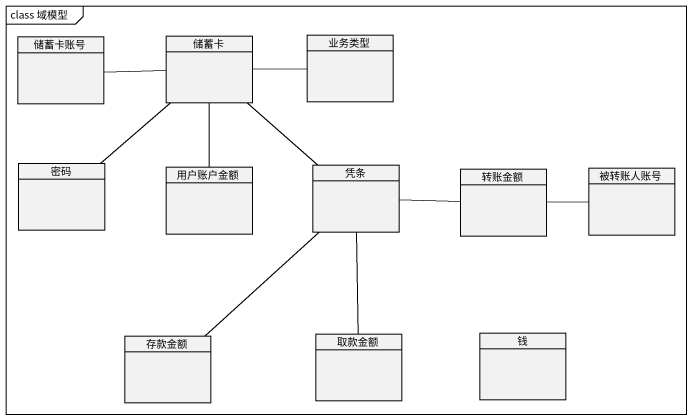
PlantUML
@startuml
mainframe class 域模型
hide circle
hide empty members
class 储蓄卡账号
class 储蓄卡
class 业务类型
class 密码
class 用户账户金额
class 凭条
class 转账金额
class 被转账人账号
class 存款金额
class 取款金额
class 钱
储蓄卡账号 -right- 储蓄卡
储蓄卡 -right- 业务类型
储蓄卡 -- 密码
储蓄卡 -- 用户账户金额
储蓄卡 -- 凭条
凭条 -right- 转账金额
凭条 -- 存款金额
凭条 -- 取款金额
转账金额 -right- 被转账人账号
@enduml
